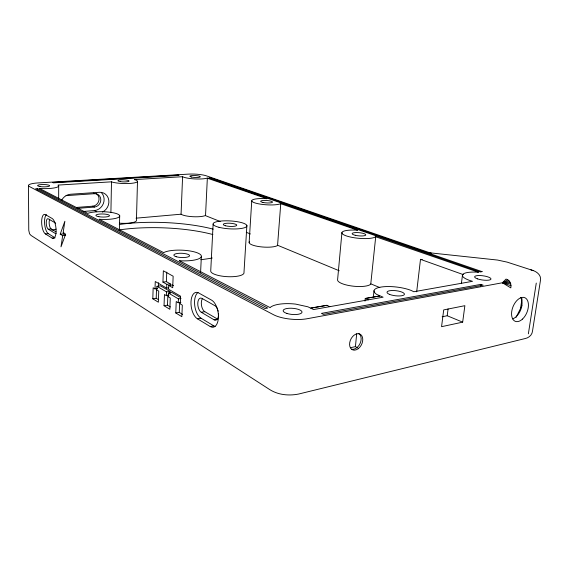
<?xml version="1.0" encoding="UTF-8"?>
<svg xmlns="http://www.w3.org/2000/svg" width="569" height="569" viewBox="0 0 569 569"><rect width="100%" height="100%" fill="white"/><g stroke="black" fill="none" stroke-linecap="round" stroke-linejoin="round"><path stroke-width="0.85" d="M58.657 199.114L58.692 185.956M110.905 212.635L111.488 181.831L57.953 185.089L58.408 185.387A15.128 2.916 0.9 0 1 40.356 188.517L39.517 188.453L87.768 213.389L88.209 213.204A17.07 3.862 1.3 0 1 109.682 212.209A17.07 3.862 1.3 0 1 119.028 217.031A17.07 3.862 1.3 0 1 100.101 219.342L99.134 219.264L163.744 252.657L164.164 252.387A19.716 5.334 2.3 0 1 188.218 250.709A19.716 5.334 2.3 0 1 200.978 257.295A19.716 5.334 2.3 0 1 180.43 260.78L179.292 260.687L270.147 307.637L270.488 307.239A23.67 7.724 4.7 0 1 295.681 304.116L307.921 306.805L313.562 309.543L383.115 297.196L376.443 294.287L374.48 292.494L373.989 290.766A21.963 6.38 6.7 0 1 387.894 286.541A21.963 6.38 6.7 0 1 411.238 290.482L413.827 291.741L472.519 281.321A20.683 5.313 7.8 0 1 462.554 274.735A20.683 5.313 7.8 0 1 477.419 272.16L478.55 272.252L375.611 236.725A17.177 3.99 5.3 0 1 357.069 238.134A17.177 3.99 5.3 0 1 341.884 232.87A17.177 3.99 5.3 0 1 356.649 230.153L357.645 230.232L280.553 203.666A14.872 3.058 3.8 0 1 263.355 204.534A14.872 3.058 3.8 0 1 251.811 200.516A14.872 3.058 3.8 0 1 266.121 198.645L266.961 198.709L207.102 178.111A13.222 2.404 2.9 0 1 194.449 178.901A13.222 2.404 2.9 0 1 182.592 176.703L134.398 179.605L135.955 180.081A14.061 2.653 2 0 1 131.304 183.332A14.061 2.653 2 0 1 112.811 182.258L111.488 181.831M119.383 229.776L119.689 215.701M137.485 181.468L136.432 220.623A13.891 3.215 1.6 0 1 119.511 223.169M169.896 293.647L169.989 291.392L160.43 285.823L157.001 286.307L156.873 290.005L158.744 291.122L158.36 302.217L152.805 298.789L153.161 287.8L155.01 288.903L157.577 288.54M155.01 288.903L155.259 281.506L166.66 288.127L168.396 287.878M158.296 299.564L156.205 298.284L156.546 288.163M158.488 286.776L158.63 282.679M170.216 285.368L170.273 283.86L166.802 284.344L162.94 282.132L163.346 270.801L173.147 276.207L172.699 287.722L168.751 285.46L168.609 289.258L180.608 296.221L180.281 303.931L182.329 305.148L181.838 316.684L175.771 312.95L176.234 301.527L178.253 302.722L180.885 302.317M180.387 297.459L171.938 292.537L168.467 293.042L168.324 296.819L170.28 297.985L169.847 309.294L164.043 305.717L164.448 294.514L166.376 295.66L168.979 295.275M170.273 283.86L166.397 281.655L166.753 272.096M166.376 295.66L166.518 291.897L157.001 286.307M166.66 288.127L166.802 284.344M170.394 306.961L167.485 305.183L167.876 294.87M220.196 221.49L205.288 215.566A13.066 2.923 2.7 0 1 192.763 216.704A13.066 2.923 2.7 0 1 181.063 214.2L182.592 176.703M178.253 302.722L178.41 298.889L168.467 293.042M182.649 314.451L179.263 312.388L179.662 302.744M200.594 272.345L201.355 256.463M205.537 215.416L207.351 177.997M213.119 224.129L210.715 271.193A16.686 4.794 3.2 0 0 228.254 276.712A16.686 4.794 3.2 0 0 243.987 272.38L246.882 225.502M249.137 242.501L251.747 200.843M510.976 285.752L502.406 282.765L506.069 279.045C509.867 280.076 511.623 284.251 510.827 287.9L502.406 282.765L307.182 318.725A23.67 7.724 4.7 0 1 273.518 314.714L29.417 186.54A15.128 2.916 0.9 0 1 38.166 182.919L188.389 174.128A13.222 2.404 2.9 0 1 206.327 175.814L431.295 253.29L429.211 252.75L497.569 260.061L507.114 262.117L531.51 270.012M249.378 241.797A14.68 3.713 3.8 0 0 259.926 246.726A14.68 3.713 3.8 0 0 277.551 245.516L280.766 203.51M341.933 232.515L337.616 279.514A16.921 4.815 5.7 0 0 351.678 285.987A16.921 4.815 5.7 0 0 370.746 284.13L375.739 236.519M357.645 347.766L355.419 346.628L356.699 333.719M364.971 301.108L365.234 298.483L379.63 295.951M373.349 296.947L373.989 290.766M416.686 291.805L420.498 259.35L422.248 259.556M442.163 316.784L447.206 315.745L448.08 308.924M461.374 283.547L462.412 275.688M462.668 322.154L464.873 305.681L443.692 309.906L441.565 326.684L462.668 322.154L447.206 315.745M480.72 286.029L480.947 284.365L483.181 285.169L323.541 314.401L321.449 313.384L480.947 284.365M62.682 235.666L60.99 246.839L65.641 234.158L63.138 232.678L64.866 221.277L60.214 234.179L62.682 235.666L65.691 235.374L63.202 233.902L60.214 234.179M520.429 309.18L522.029 298.64M528.366 333.861L536.268 283.078M63.202 233.902L63.792 232.287M516.083 317.303L521.929 305.709M507.797 279.841L502.406 282.765L510.749 283.867M509.155 280.908L502.406 282.765L510.137 282.252M350.369 347.723L355.419 346.628M311.094 308.106L326.947 305.318L329.814 306.655M210.217 326.521A14.005 7.184 80.8 0 0 218.396 317.673A14.005 7.184 80.8 0 0 211.583 300.14L198.602 292.921A13.677 6.871 81.2 0 0 190.999 301.798A13.677 6.871 81.2 0 0 197.372 318.775L210.217 326.521L213.837 325.881A13.962 7.212 80.8 0 0 215.132 326.45M310.916 308.035L326.947 305.318M365.234 298.483L379.758 296.029M217.643 309.38A7.518 3.883 80.8 0 0 214.904 305.681L201.91 298.369A7.347 3.713 81.2 0 0 197.777 303.128A7.347 3.713 81.2 0 0 201.234 312.253L214.157 319.849L217.763 319.23L204.797 311.67A7.326 3.727 81.2 0 1 201.497 305.389A7.326 3.727 81.2 0 1 202.685 298.341M197.372 318.775L200.949 318.171L213.837 325.881M201.234 312.253L204.797 311.67M175.771 312.95L179.263 312.388M164.043 305.717L167.485 305.183M178.41 298.889L181.042 298.49M152.805 298.789L156.205 298.284M166.518 291.897L169.989 291.392M168.751 285.46L172.236 284.969L173.552 285.723M162.94 282.132L166.397 281.655M52.177 238.127L55.122 237.842L48.287 233.639L45.378 233.916A9.965 3.642 84.2 0 1 41.637 222.031A9.965 3.642 84.2 0 1 45.342 214.591L52.184 218.51A10.121 3.763 84.1 0 1 56.103 230.658A10.121 3.763 84.1 0 1 52.177 238.127L45.378 233.916M55.684 223.297A5.441 2.041 84.2 0 0 55.143 222.806L48.273 218.83A5.356 1.97 84.2 0 0 46.253 222.82A5.356 1.97 84.2 0 0 48.28 229.215L51.189 228.951L56.004 231.832M136.041 218.176L181.063 214.2M83.202 211.483L94.39 210.58L96.737 211.76M76.346 207.443L92.683 206.184L94.44 207.052A6.835 6.167 -62.9 0 0 100.813 199.911A6.835 6.167 -62.9 0 0 94.625 193.688L93.444 193.14M77.199 208.396L94.44 207.052M66.061 195.644L94.625 193.688M37.646 188.574L35.634 188.695L265.005 308.512L267.672 308.057L37.646 188.574L37.654 190.331M532.029 270.204C536.631 271.392 541.61 275.183 540.436 280.538L532.556 330.802C532.25 334.928 528.829 337.936 524.903 338.612L298.654 394.033C288.96 395.988 278.205 394.971 269.727 389.594L31.039 235.438L29.567 233.831L28.763 230.324L28.45 185.394M530.457 269.649L533.217 270.616M420.498 259.35L463.479 274.685M246.27 232.28L250.346 233.966M277.757 245.317L339.231 270.773M370.881 283.874L379.793 287.565M365.383 298.554L368.307 299.827M48.28 229.215L55.129 233.347A5.441 2.041 84.2 0 0 56.182 233.276M56.054 229.143A14.929 3.535 0.3 0 1 51.879 230.104M520.791 297.516A12.66 7.532 -68.3 0 1 520.791 309.6A12.66 7.532 -68.3 0 1 512.669 318.882M212.244 257.992A75.656 19.268 2.1 0 1 200.736 259.706M119.277 224.492A75.656 19.268 2.1 0 1 213.176 229.143M119.156 229.933A75.513 19.716 2 0 1 212.898 234.549M51.189 228.951A5.341 1.984 84.3 0 1 49.311 224.648A5.341 1.984 84.3 0 1 49.745 219.271M48.287 233.639A9.943 3.663 84.2 0 1 44.666 224.357A9.943 3.663 84.2 0 1 46.388 214.577M95.99 193.545A6.807 6.152 -62.8 0 1 98.8 200.807A6.807 6.152 -62.8 0 1 92.683 206.184M358.79 333.555A8.67 5.982 -64 0 1 360.149 343.349A8.67 5.982 -64 0 1 351.791 349.259M218.517 313.17A7.518 3.883 80.8 0 1 214.157 319.849M217.856 309.97A7.518 3.883 80.8 0 1 218.204 311.222M200.949 318.171A13.642 6.899 81.2 0 1 194.705 305.311A13.642 6.899 81.2 0 1 198.033 292.473M102.399 212.052A10.562 9.495 -62.9 0 0 108.779 200.117A10.562 9.495 -62.9 0 0 99.397 192.286L70.599 194.235A10.79 9.872 -59.1 0 0 61.729 200.16M101.438 192.671A10.455 9.438 -62.9 0 1 103.338 203.624A10.455 9.438 -62.9 0 1 94.39 210.58M482.085 271.648L480.257 271.961L208.816 177.905L210.388 177.805L482.085 271.648M178.118 175.088L52.568 182.464L53.351 182.848L179.043 175.423L178.118 175.088M218.987 227.308A16.935 3.969 3.3 0 0 246.633 226.526A16.935 3.969 3.3 0 0 224.428 220.836A16.935 3.969 3.3 0 0 218.987 227.308M191.447 177.016A5.292 0.96 2.9 0 0 200.231 176.98A5.292 0.96 2.9 0 0 193.616 175.508A5.292 0.96 2.9 0 0 191.447 177.016M120.393 181.625A5.626 1.06 2 0 0 129.085 181.084A5.626 1.06 2 0 0 120.941 179.811A5.626 1.06 2 0 0 120.393 181.625M39.88 186.54A6.053 1.166 0.9 0 0 49.603 185.935A6.053 1.166 0.9 0 0 41.366 184.569A6.053 1.166 0.9 0 0 39.88 186.54M262.85 202.415A5.946 1.223 3.8 0 0 272.451 202.265A5.946 1.223 3.8 0 0 264.464 200.416A5.946 1.223 3.8 0 0 262.85 202.415M98.842 216.704A6.828 1.543 1.3 0 0 109.511 215.786A6.828 1.543 1.3 0 0 99.76 214.058A6.828 1.543 1.3 0 0 98.842 216.704M355.248 235.282A6.871 1.593 5.3 0 0 365.81 234.954A6.871 1.593 5.3 0 0 355.874 232.565A6.871 1.593 5.3 0 0 355.248 235.282M225.559 225.779A6.771 1.586 3.3 0 0 236.661 225.502A6.771 1.586 3.3 0 0 227.863 223.204A6.771 1.586 3.3 0 0 225.559 225.779M176.191 256.719A7.888 2.134 2.3 0 0 189.335 256.221A7.888 2.134 2.3 0 0 179.584 253.269A7.888 2.134 2.3 0 0 176.191 256.719M477.498 278.867A8.272 2.127 7.8 0 0 490.862 279.322A8.272 2.127 7.8 0 0 480.03 275.538A8.272 2.127 7.8 0 0 477.498 278.867M389.495 294.365A8.784 2.553 6.7 0 0 404.139 294.82A8.784 2.553 6.7 0 0 393.57 290.517A8.784 2.553 6.7 0 0 389.495 294.365M286.89 313.441A9.467 3.087 4.7 0 0 301.954 312.466A9.467 3.087 4.7 0 0 288.924 308.27A9.467 3.087 4.7 0 0 286.89 313.441M522.463 319.109A12.753 7.525 -68.2 0 0 525.756 298.227A12.753 7.525 -68.2 0 0 511.78 311.151A12.753 7.525 -68.2 0 0 522.463 319.109M358.136 348.747A8.691 5.982 -64 0 0 360.646 334.508A8.691 5.982 -64 0 0 349.743 342.502A8.691 5.982 -64 0 0 358.136 348.747"/></g></svg>
